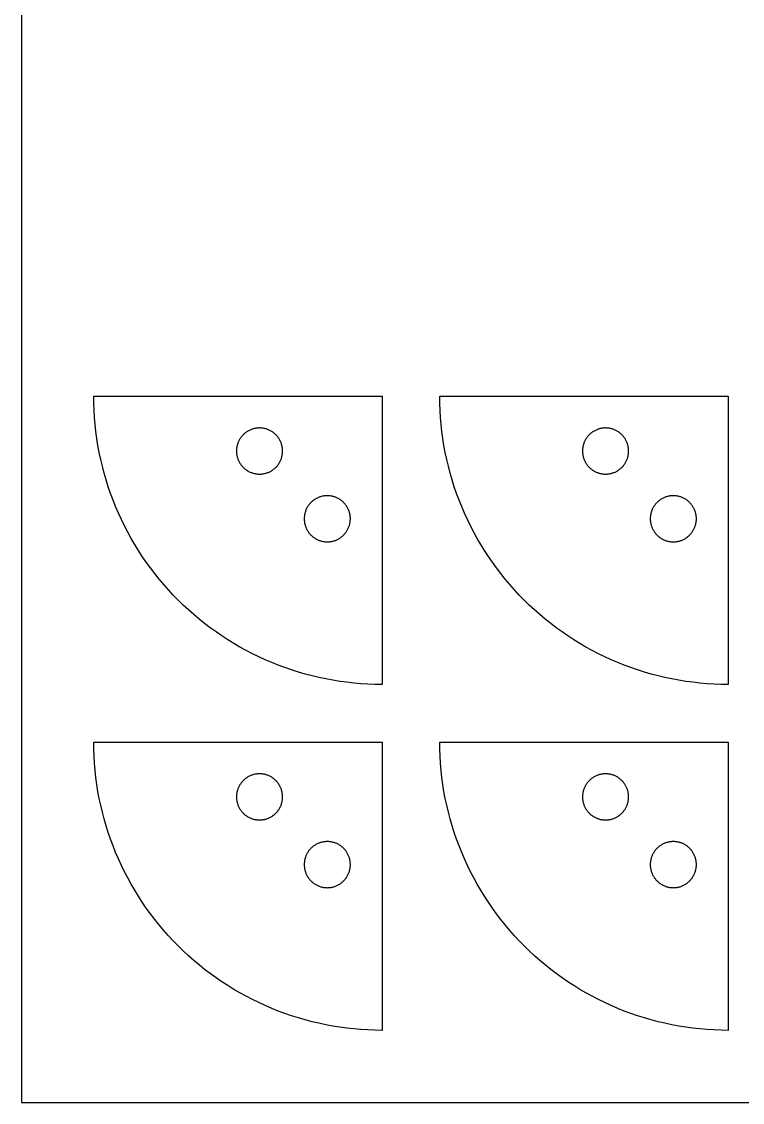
# Model space of a CAD drawing. Header units: millimetres. Extents: x 0 to 900, y 0 to 600.
# Drawn here: x 0 to 50, y 0 to 75 of the extents above; entities that cross this region are included whole.
import ezdxf

# ---------------------------------------------------------------- set-up
doc = ezdxf.new("R2010")
doc.units = ezdxf.units.MM
doc.layers.add('CUT', color=7, linetype='Continuous')
doc.layers.add('SHEET', color=7, linetype='Continuous')

msp = doc.modelspace()

# ---------------------------------------------------------------- linework, layer by layer
at = {"layer": 'CUT'}
for points in [[(25, 49), (25, 29), (24.509, 29.006), (24.019, 29.024), (23.529, 29.054), (23.04, 29.096), (22.552, 29.15), (22.065, 29.216), (21.581, 29.294), (21.098, 29.384), (20.618, 29.486), (20.14, 29.599), (19.666, 29.724), (19.194, 29.861), (18.726, 30.009), (18.262, 30.169), (17.802, 30.34), (17.346, 30.522), (16.895, 30.716), (16.449, 30.92), (16.008, 31.136), (15.572, 31.362), (15.142, 31.598), (14.718, 31.845), (14.3, 32.103), (13.889, 32.371), (13.484, 32.648), (13.086, 32.936), (12.695, 33.233), (12.312, 33.54), (11.937, 33.856), (11.569, 34.181), (11.209, 34.515), (10.858, 34.858), (10.515, 35.209), (10.181, 35.569), (9.856, 35.937), (9.54, 36.312), (9.233, 36.695), (8.936, 37.086), (8.648, 37.484), (8.371, 37.889), (8.103, 38.3), (7.845, 38.718), (7.598, 39.142), (7.362, 39.572), (7.136, 40.008), (6.92, 40.449), (6.716, 40.895), (6.522, 41.346), (6.34, 41.802), (6.169, 42.262), (6.009, 42.726), (5.861, 43.194), (5.724, 43.666), (5.599, 44.14), (5.486, 44.618), (5.384, 45.098), (5.294, 45.581), (5.216, 46.065), (5.15, 46.552), (5.096, 47.04), (5.054, 47.529), (5.024, 48.019), (5.006, 48.509), (5, 49), (25, 49)], [(49, 49), (49, 29), (48.509, 29.006), (48.019, 29.024), (47.529, 29.054), (47.04, 29.096), (46.552, 29.15), (46.065, 29.216), (45.581, 29.294), (45.098, 29.384), (44.618, 29.486), (44.14, 29.599), (43.666, 29.724), (43.194, 29.861), (42.726, 30.009), (42.262, 30.169), (41.802, 30.34), (41.346, 30.522), (40.895, 30.716), (40.449, 30.92), (40.008, 31.136), (39.572, 31.362), (39.142, 31.598), (38.718, 31.845), (38.3, 32.103), (37.889, 32.371), (37.484, 32.648), (37.086, 32.936), (36.695, 33.233), (36.312, 33.54), (35.937, 33.856), (35.569, 34.181), (35.209, 34.515), (34.858, 34.858), (34.515, 35.209), (34.181, 35.569), (33.856, 35.937), (33.54, 36.312), (33.233, 36.695), (32.936, 37.086), (32.648, 37.484), (32.371, 37.889), (32.103, 38.3), (31.845, 38.718), (31.598, 39.142), (31.362, 39.572), (31.136, 40.008), (30.92, 40.449), (30.716, 40.895), (30.522, 41.346), (30.34, 41.802), (30.169, 42.262), (30.009, 42.726), (29.861, 43.194), (29.724, 43.666), (29.599, 44.14), (29.486, 44.618), (29.384, 45.098), (29.294, 45.581), (29.216, 46.065), (29.15, 46.552), (29.096, 47.04), (29.054, 47.529), (29.024, 48.019), (29.006, 48.509), (29, 49), (49, 49)], [(18.1, 45.2), (18.099, 45.252), (18.097, 45.305), (18.092, 45.357), (18.086, 45.409), (18.079, 45.461), (18.069, 45.512), (18.058, 45.563), (18.045, 45.614), (18.031, 45.664), (18.015, 45.714), (17.997, 45.764), (17.978, 45.812), (17.957, 45.86), (17.935, 45.908), (17.911, 45.954), (17.886, 46), (17.859, 46.045), (17.83, 46.089), (17.801, 46.132), (17.769, 46.174), (17.737, 46.215), (17.703, 46.255), (17.668, 46.294), (17.631, 46.331), (17.594, 46.368), (17.555, 46.403), (17.515, 46.437), (17.474, 46.469), (17.432, 46.501), (17.389, 46.53), (17.345, 46.559), (17.3, 46.586), (17.254, 46.611), (17.208, 46.635), (17.16, 46.657), (17.112, 46.678), (17.064, 46.697), (17.014, 46.715), (16.964, 46.731), (16.914, 46.745), (16.863, 46.758), (16.812, 46.769), (16.761, 46.779), (16.709, 46.786), (16.657, 46.792), (16.605, 46.797), (16.552, 46.799), (16.5, 46.8), (16.448, 46.799), (16.395, 46.797), (16.343, 46.792), (16.291, 46.786), (16.239, 46.779), (16.188, 46.769), (16.137, 46.758), (16.086, 46.745), (16.036, 46.731), (15.986, 46.715), (15.936, 46.697), (15.888, 46.678), (15.84, 46.657), (15.792, 46.635), (15.746, 46.611), (15.7, 46.586), (15.655, 46.559), (15.611, 46.53), (15.568, 46.501), (15.526, 46.469), (15.485, 46.437), (15.445, 46.403), (15.406, 46.368), (15.369, 46.331), (15.332, 46.294), (15.297, 46.255), (15.263, 46.215), (15.231, 46.174), (15.199, 46.132), (15.17, 46.089), (15.141, 46.045), (15.114, 46), (15.089, 45.954), (15.065, 45.908), (15.043, 45.86), (15.022, 45.812), (15.003, 45.764), (14.985, 45.714), (14.969, 45.664), (14.955, 45.614), (14.942, 45.563), (14.931, 45.512), (14.921, 45.461), (14.914, 45.409), (14.908, 45.357), (14.903, 45.305), (14.901, 45.252), (14.9, 45.2), (14.901, 45.148), (14.903, 45.095), (14.908, 45.043), (14.914, 44.991), (14.921, 44.939), (14.931, 44.888), (14.942, 44.837), (14.955, 44.786), (14.969, 44.736), (14.985, 44.686), (15.003, 44.636), (15.022, 44.588), (15.043, 44.54), (15.065, 44.492), (15.089, 44.446), (15.114, 44.4), (15.141, 44.355), (15.17, 44.311), (15.199, 44.268), (15.231, 44.226), (15.263, 44.185), (15.297, 44.145), (15.332, 44.106), (15.369, 44.069), (15.406, 44.032), (15.445, 43.997), (15.485, 43.963), (15.526, 43.931), (15.568, 43.899), (15.611, 43.87), (15.655, 43.841), (15.7, 43.814), (15.746, 43.789), (15.792, 43.765), (15.84, 43.743), (15.888, 43.722), (15.936, 43.703), (15.986, 43.685), (16.036, 43.669), (16.086, 43.655), (16.137, 43.642), (16.188, 43.631), (16.239, 43.621), (16.291, 43.614), (16.343, 43.608), (16.395, 43.603), (16.448, 43.601), (16.5, 43.6), (16.552, 43.601), (16.605, 43.603), (16.657, 43.608), (16.709, 43.614), (16.761, 43.621), (16.812, 43.631), (16.863, 43.642), (16.914, 43.655), (16.964, 43.669), (17.014, 43.685), (17.064, 43.703), (17.112, 43.722), (17.16, 43.743), (17.208, 43.765), (17.254, 43.789), (17.3, 43.814), (17.345, 43.841), (17.389, 43.87), (17.432, 43.899), (17.474, 43.931), (17.515, 43.963), (17.555, 43.997), (17.594, 44.032), (17.631, 44.069), (17.668, 44.106), (17.703, 44.145), (17.737, 44.185), (17.769, 44.226), (17.801, 44.268), (17.83, 44.311), (17.859, 44.355), (17.886, 44.4), (17.911, 44.446), (17.935, 44.492), (17.957, 44.54), (17.978, 44.588), (17.997, 44.636), (18.015, 44.686), (18.031, 44.736), (18.045, 44.786), (18.058, 44.837), (18.069, 44.888), (18.079, 44.939), (18.086, 44.991), (18.092, 45.043), (18.097, 45.095), (18.099, 45.148), (18.1, 45.2)], [(42.1, 45.2), (42.099, 45.252), (42.097, 45.305), (42.092, 45.357), (42.086, 45.409), (42.079, 45.461), (42.069, 45.512), (42.058, 45.563), (42.045, 45.614), (42.031, 45.664), (42.015, 45.714), (41.997, 45.764), (41.978, 45.812), (41.957, 45.86), (41.935, 45.908), (41.911, 45.954), (41.886, 46), (41.859, 46.045), (41.83, 46.089), (41.801, 46.132), (41.769, 46.174), (41.737, 46.215), (41.703, 46.255), (41.668, 46.294), (41.631, 46.331), (41.594, 46.368), (41.555, 46.403), (41.515, 46.437), (41.474, 46.469), (41.432, 46.501), (41.389, 46.53), (41.345, 46.559), (41.3, 46.586), (41.254, 46.611), (41.208, 46.635), (41.16, 46.657), (41.112, 46.678), (41.064, 46.697), (41.014, 46.715), (40.964, 46.731), (40.914, 46.745), (40.863, 46.758), (40.812, 46.769), (40.761, 46.779), (40.709, 46.786), (40.657, 46.792), (40.605, 46.797), (40.552, 46.799), (40.5, 46.8), (40.448, 46.799), (40.395, 46.797), (40.343, 46.792), (40.291, 46.786), (40.239, 46.779), (40.188, 46.769), (40.137, 46.758), (40.086, 46.745), (40.036, 46.731), (39.986, 46.715), (39.936, 46.697), (39.888, 46.678), (39.84, 46.657), (39.792, 46.635), (39.746, 46.611), (39.7, 46.586), (39.655, 46.559), (39.611, 46.53), (39.568, 46.501), (39.526, 46.469), (39.485, 46.437), (39.445, 46.403), (39.406, 46.368), (39.369, 46.331), (39.332, 46.294), (39.297, 46.255), (39.263, 46.215), (39.231, 46.174), (39.199, 46.132), (39.17, 46.089), (39.141, 46.045), (39.114, 46), (39.089, 45.954), (39.065, 45.908), (39.043, 45.86), (39.022, 45.812), (39.003, 45.764), (38.985, 45.714), (38.969, 45.664), (38.955, 45.614), (38.942, 45.563), (38.931, 45.512), (38.921, 45.461), (38.914, 45.409), (38.908, 45.357), (38.903, 45.305), (38.901, 45.252), (38.9, 45.2), (38.901, 45.148), (38.903, 45.095), (38.908, 45.043), (38.914, 44.991), (38.921, 44.939), (38.931, 44.888), (38.942, 44.837), (38.955, 44.786), (38.969, 44.736), (38.985, 44.686), (39.003, 44.636), (39.022, 44.588), (39.043, 44.54), (39.065, 44.492), (39.089, 44.446), (39.114, 44.4), (39.141, 44.355), (39.17, 44.311), (39.199, 44.268), (39.231, 44.226), (39.263, 44.185), (39.297, 44.145), (39.332, 44.106), (39.369, 44.069), (39.406, 44.032), (39.445, 43.997), (39.485, 43.963), (39.526, 43.931), (39.568, 43.899), (39.611, 43.87), (39.655, 43.841), (39.7, 43.814), (39.746, 43.789), (39.792, 43.765), (39.84, 43.743), (39.888, 43.722), (39.936, 43.703), (39.986, 43.685), (40.036, 43.669), (40.086, 43.655), (40.137, 43.642), (40.188, 43.631), (40.239, 43.621), (40.291, 43.614), (40.343, 43.608), (40.395, 43.603), (40.448, 43.601), (40.5, 43.6), (40.552, 43.601), (40.605, 43.603), (40.657, 43.608), (40.709, 43.614), (40.761, 43.621), (40.812, 43.631), (40.863, 43.642), (40.914, 43.655), (40.964, 43.669), (41.014, 43.685), (41.064, 43.703), (41.112, 43.722), (41.16, 43.743), (41.208, 43.765), (41.254, 43.789), (41.3, 43.814), (41.345, 43.841), (41.389, 43.87), (41.432, 43.899), (41.474, 43.931), (41.515, 43.963), (41.555, 43.997), (41.594, 44.032), (41.631, 44.069), (41.668, 44.106), (41.703, 44.145), (41.737, 44.185), (41.769, 44.226), (41.801, 44.268), (41.83, 44.311), (41.859, 44.355), (41.886, 44.4), (41.911, 44.446), (41.935, 44.492), (41.957, 44.54), (41.978, 44.588), (41.997, 44.636), (42.015, 44.686), (42.031, 44.736), (42.045, 44.786), (42.058, 44.837), (42.069, 44.888), (42.079, 44.939), (42.086, 44.991), (42.092, 45.043), (42.097, 45.095), (42.099, 45.148), (42.1, 45.2)], [(22.8, 40.5), (22.799, 40.552), (22.797, 40.605), (22.792, 40.657), (22.786, 40.709), (22.779, 40.761), (22.769, 40.812), (22.758, 40.863), (22.745, 40.914), (22.731, 40.964), (22.715, 41.014), (22.697, 41.064), (22.678, 41.112), (22.657, 41.16), (22.635, 41.208), (22.611, 41.254), (22.586, 41.3), (22.559, 41.345), (22.53, 41.389), (22.501, 41.432), (22.469, 41.474), (22.437, 41.515), (22.403, 41.555), (22.368, 41.594), (22.331, 41.631), (22.294, 41.668), (22.255, 41.703), (22.215, 41.737), (22.174, 41.769), (22.132, 41.801), (22.089, 41.83), (22.045, 41.859), (22, 41.886), (21.954, 41.911), (21.908, 41.935), (21.86, 41.957), (21.812, 41.978), (21.764, 41.997), (21.714, 42.015), (21.664, 42.031), (21.614, 42.045), (21.563, 42.058), (21.512, 42.069), (21.461, 42.079), (21.409, 42.086), (21.357, 42.092), (21.305, 42.097), (21.252, 42.099), (21.2, 42.1), (21.148, 42.099), (21.095, 42.097), (21.043, 42.092), (20.991, 42.086), (20.939, 42.079), (20.888, 42.069), (20.837, 42.058), (20.786, 42.045), (20.736, 42.031), (20.686, 42.015), (20.636, 41.997), (20.588, 41.978), (20.54, 41.957), (20.492, 41.935), (20.446, 41.911), (20.4, 41.886), (20.355, 41.859), (20.311, 41.83), (20.268, 41.801), (20.226, 41.769), (20.185, 41.737), (20.145, 41.703), (20.106, 41.668), (20.069, 41.631), (20.032, 41.594), (19.997, 41.555), (19.963, 41.515), (19.931, 41.474), (19.899, 41.432), (19.87, 41.389), (19.841, 41.345), (19.814, 41.3), (19.789, 41.254), (19.765, 41.208), (19.743, 41.16), (19.722, 41.112), (19.703, 41.064), (19.685, 41.014), (19.669, 40.964), (19.655, 40.914), (19.642, 40.863), (19.631, 40.812), (19.621, 40.761), (19.614, 40.709), (19.608, 40.657), (19.603, 40.605), (19.601, 40.552), (19.6, 40.5), (19.601, 40.448), (19.603, 40.395), (19.608, 40.343), (19.614, 40.291), (19.621, 40.239), (19.631, 40.188), (19.642, 40.137), (19.655, 40.086), (19.669, 40.036), (19.685, 39.986), (19.703, 39.936), (19.722, 39.888), (19.743, 39.84), (19.765, 39.792), (19.789, 39.746), (19.814, 39.7), (19.841, 39.655), (19.87, 39.611), (19.899, 39.568), (19.931, 39.526), (19.963, 39.485), (19.997, 39.445), (20.032, 39.406), (20.069, 39.369), (20.106, 39.332), (20.145, 39.297), (20.185, 39.263), (20.226, 39.231), (20.268, 39.199), (20.311, 39.17), (20.355, 39.141), (20.4, 39.114), (20.446, 39.089), (20.492, 39.065), (20.54, 39.043), (20.588, 39.022), (20.636, 39.003), (20.686, 38.985), (20.736, 38.969), (20.786, 38.955), (20.837, 38.942), (20.888, 38.931), (20.939, 38.921), (20.991, 38.914), (21.043, 38.908), (21.095, 38.903), (21.148, 38.901), (21.2, 38.9), (21.252, 38.901), (21.305, 38.903), (21.357, 38.908), (21.409, 38.914), (21.461, 38.921), (21.512, 38.931), (21.563, 38.942), (21.614, 38.955), (21.664, 38.969), (21.714, 38.985), (21.764, 39.003), (21.812, 39.022), (21.86, 39.043), (21.908, 39.065), (21.954, 39.089), (22, 39.114), (22.045, 39.141), (22.089, 39.17), (22.132, 39.199), (22.174, 39.231), (22.215, 39.263), (22.255, 39.297), (22.294, 39.332), (22.331, 39.369), (22.368, 39.406), (22.403, 39.445), (22.437, 39.485), (22.469, 39.526), (22.501, 39.568), (22.53, 39.611), (22.559, 39.655), (22.586, 39.7), (22.611, 39.746), (22.635, 39.792), (22.657, 39.84), (22.678, 39.888), (22.697, 39.936), (22.715, 39.986), (22.731, 40.036), (22.745, 40.086), (22.758, 40.137), (22.769, 40.188), (22.779, 40.239), (22.786, 40.291), (22.792, 40.343), (22.797, 40.395), (22.799, 40.448), (22.8, 40.5)], [(46.8, 40.5), (46.799, 40.552), (46.797, 40.605), (46.792, 40.657), (46.786, 40.709), (46.779, 40.761), (46.769, 40.812), (46.758, 40.863), (46.745, 40.914), (46.731, 40.964), (46.715, 41.014), (46.697, 41.064), (46.678, 41.112), (46.657, 41.16), (46.635, 41.208), (46.611, 41.254), (46.586, 41.3), (46.559, 41.345), (46.53, 41.389), (46.501, 41.432), (46.469, 41.474), (46.437, 41.515), (46.403, 41.555), (46.368, 41.594), (46.331, 41.631), (46.294, 41.668), (46.255, 41.703), (46.215, 41.737), (46.174, 41.769), (46.132, 41.801), (46.089, 41.83), (46.045, 41.859), (46, 41.886), (45.954, 41.911), (45.908, 41.935), (45.86, 41.957), (45.812, 41.978), (45.764, 41.997), (45.714, 42.015), (45.664, 42.031), (45.614, 42.045), (45.563, 42.058), (45.512, 42.069), (45.461, 42.079), (45.409, 42.086), (45.357, 42.092), (45.305, 42.097), (45.252, 42.099), (45.2, 42.1), (45.148, 42.099), (45.095, 42.097), (45.043, 42.092), (44.991, 42.086), (44.939, 42.079), (44.888, 42.069), (44.837, 42.058), (44.786, 42.045), (44.736, 42.031), (44.686, 42.015), (44.636, 41.997), (44.588, 41.978), (44.54, 41.957), (44.492, 41.935), (44.446, 41.911), (44.4, 41.886), (44.355, 41.859), (44.311, 41.83), (44.268, 41.801), (44.226, 41.769), (44.185, 41.737), (44.145, 41.703), (44.106, 41.668), (44.069, 41.631), (44.032, 41.594), (43.997, 41.555), (43.963, 41.515), (43.931, 41.474), (43.899, 41.432), (43.87, 41.389), (43.841, 41.345), (43.814, 41.3), (43.789, 41.254), (43.765, 41.208), (43.743, 41.16), (43.722, 41.112), (43.703, 41.064), (43.685, 41.014), (43.669, 40.964), (43.655, 40.914), (43.642, 40.863), (43.631, 40.812), (43.621, 40.761), (43.614, 40.709), (43.608, 40.657), (43.603, 40.605), (43.601, 40.552), (43.6, 40.5), (43.601, 40.448), (43.603, 40.395), (43.608, 40.343), (43.614, 40.291), (43.621, 40.239), (43.631, 40.188), (43.642, 40.137), (43.655, 40.086), (43.669, 40.036), (43.685, 39.986), (43.703, 39.936), (43.722, 39.888), (43.743, 39.84), (43.765, 39.792), (43.789, 39.746), (43.814, 39.7), (43.841, 39.655), (43.87, 39.611), (43.899, 39.568), (43.931, 39.526), (43.963, 39.485), (43.997, 39.445), (44.032, 39.406), (44.069, 39.369), (44.106, 39.332), (44.145, 39.297), (44.185, 39.263), (44.226, 39.231), (44.268, 39.199), (44.311, 39.17), (44.355, 39.141), (44.4, 39.114), (44.446, 39.089), (44.492, 39.065), (44.54, 39.043), (44.588, 39.022), (44.636, 39.003), (44.686, 38.985), (44.736, 38.969), (44.786, 38.955), (44.837, 38.942), (44.888, 38.931), (44.939, 38.921), (44.991, 38.914), (45.043, 38.908), (45.095, 38.903), (45.148, 38.901), (45.2, 38.9), (45.252, 38.901), (45.305, 38.903), (45.357, 38.908), (45.409, 38.914), (45.461, 38.921), (45.512, 38.931), (45.563, 38.942), (45.614, 38.955), (45.664, 38.969), (45.714, 38.985), (45.764, 39.003), (45.812, 39.022), (45.86, 39.043), (45.908, 39.065), (45.954, 39.089), (46, 39.114), (46.045, 39.141), (46.089, 39.17), (46.132, 39.199), (46.174, 39.231), (46.215, 39.263), (46.255, 39.297), (46.294, 39.332), (46.331, 39.369), (46.368, 39.406), (46.403, 39.445), (46.437, 39.485), (46.469, 39.526), (46.501, 39.568), (46.53, 39.611), (46.559, 39.655), (46.586, 39.7), (46.611, 39.746), (46.635, 39.792), (46.657, 39.84), (46.678, 39.888), (46.697, 39.936), (46.715, 39.986), (46.731, 40.036), (46.745, 40.086), (46.758, 40.137), (46.769, 40.188), (46.779, 40.239), (46.786, 40.291), (46.792, 40.343), (46.797, 40.395), (46.799, 40.448), (46.8, 40.5)], [(25, 25), (25, 5), (24.509, 5.006), (24.019, 5.024), (23.529, 5.054), (23.04, 5.096), (22.552, 5.15), (22.065, 5.216), (21.581, 5.294), (21.098, 5.384), (20.618, 5.486), (20.14, 5.599), (19.666, 5.724), (19.194, 5.861), (18.726, 6.009), (18.262, 6.169), (17.802, 6.34), (17.346, 6.522), (16.895, 6.716), (16.449, 6.92), (16.008, 7.136), (15.572, 7.362), (15.142, 7.598), (14.718, 7.845), (14.3, 8.103), (13.889, 8.371), (13.484, 8.648), (13.086, 8.936), (12.695, 9.233), (12.312, 9.54), (11.937, 9.856), (11.569, 10.181), (11.209, 10.515), (10.858, 10.858), (10.515, 11.209), (10.181, 11.569), (9.856, 11.937), (9.54, 12.312), (9.233, 12.695), (8.936, 13.086), (8.648, 13.484), (8.371, 13.889), (8.103, 14.3), (7.845, 14.718), (7.598, 15.142), (7.362, 15.572), (7.136, 16.008), (6.92, 16.449), (6.716, 16.895), (6.522, 17.346), (6.34, 17.802), (6.169, 18.262), (6.009, 18.726), (5.861, 19.194), (5.724, 19.666), (5.599, 20.14), (5.486, 20.618), (5.384, 21.098), (5.294, 21.581), (5.216, 22.065), (5.15, 22.552), (5.096, 23.04), (5.054, 23.529), (5.024, 24.019), (5.006, 24.509), (5, 25), (25, 25)], [(49, 25), (49, 5), (48.509, 5.006), (48.019, 5.024), (47.529, 5.054), (47.04, 5.096), (46.552, 5.15), (46.065, 5.216), (45.581, 5.294), (45.098, 5.384), (44.618, 5.486), (44.14, 5.599), (43.666, 5.724), (43.194, 5.861), (42.726, 6.009), (42.262, 6.169), (41.802, 6.34), (41.346, 6.522), (40.895, 6.716), (40.449, 6.92), (40.008, 7.136), (39.572, 7.362), (39.142, 7.598), (38.718, 7.845), (38.3, 8.103), (37.889, 8.371), (37.484, 8.648), (37.086, 8.936), (36.695, 9.233), (36.312, 9.54), (35.937, 9.856), (35.569, 10.181), (35.209, 10.515), (34.858, 10.858), (34.515, 11.209), (34.181, 11.569), (33.856, 11.937), (33.54, 12.312), (33.233, 12.695), (32.936, 13.086), (32.648, 13.484), (32.371, 13.889), (32.103, 14.3), (31.845, 14.718), (31.598, 15.142), (31.362, 15.572), (31.136, 16.008), (30.92, 16.449), (30.716, 16.895), (30.522, 17.346), (30.34, 17.802), (30.169, 18.262), (30.009, 18.726), (29.861, 19.194), (29.724, 19.666), (29.599, 20.14), (29.486, 20.618), (29.384, 21.098), (29.294, 21.581), (29.216, 22.065), (29.15, 22.552), (29.096, 23.04), (29.054, 23.529), (29.024, 24.019), (29.006, 24.509), (29, 25), (49, 25)], [(18.1, 21.2), (18.099, 21.252), (18.097, 21.305), (18.092, 21.357), (18.086, 21.409), (18.079, 21.461), (18.069, 21.512), (18.058, 21.563), (18.045, 21.614), (18.031, 21.664), (18.015, 21.714), (17.997, 21.764), (17.978, 21.812), (17.957, 21.86), (17.935, 21.908), (17.911, 21.954), (17.886, 22), (17.859, 22.045), (17.83, 22.089), (17.801, 22.132), (17.769, 22.174), (17.737, 22.215), (17.703, 22.255), (17.668, 22.294), (17.631, 22.331), (17.594, 22.368), (17.555, 22.403), (17.515, 22.437), (17.474, 22.469), (17.432, 22.501), (17.389, 22.53), (17.345, 22.559), (17.3, 22.586), (17.254, 22.611), (17.208, 22.635), (17.16, 22.657), (17.112, 22.678), (17.064, 22.697), (17.014, 22.715), (16.964, 22.731), (16.914, 22.745), (16.863, 22.758), (16.812, 22.769), (16.761, 22.779), (16.709, 22.786), (16.657, 22.792), (16.605, 22.797), (16.552, 22.799), (16.5, 22.8), (16.448, 22.799), (16.395, 22.797), (16.343, 22.792), (16.291, 22.786), (16.239, 22.779), (16.188, 22.769), (16.137, 22.758), (16.086, 22.745), (16.036, 22.731), (15.986, 22.715), (15.936, 22.697), (15.888, 22.678), (15.84, 22.657), (15.792, 22.635), (15.746, 22.611), (15.7, 22.586), (15.655, 22.559), (15.611, 22.53), (15.568, 22.501), (15.526, 22.469), (15.485, 22.437), (15.445, 22.403), (15.406, 22.368), (15.369, 22.331), (15.332, 22.294), (15.297, 22.255), (15.263, 22.215), (15.231, 22.174), (15.199, 22.132), (15.17, 22.089), (15.141, 22.045), (15.114, 22), (15.089, 21.954), (15.065, 21.908), (15.043, 21.86), (15.022, 21.812), (15.003, 21.764), (14.985, 21.714), (14.969, 21.664), (14.955, 21.614), (14.942, 21.563), (14.931, 21.512), (14.921, 21.461), (14.914, 21.409), (14.908, 21.357), (14.903, 21.305), (14.901, 21.252), (14.9, 21.2), (14.901, 21.148), (14.903, 21.095), (14.908, 21.043), (14.914, 20.991), (14.921, 20.939), (14.931, 20.888), (14.942, 20.837), (14.955, 20.786), (14.969, 20.736), (14.985, 20.686), (15.003, 20.636), (15.022, 20.588), (15.043, 20.54), (15.065, 20.492), (15.089, 20.446), (15.114, 20.4), (15.141, 20.355), (15.17, 20.311), (15.199, 20.268), (15.231, 20.226), (15.263, 20.185), (15.297, 20.145), (15.332, 20.106), (15.369, 20.069), (15.406, 20.032), (15.445, 19.997), (15.485, 19.963), (15.526, 19.931), (15.568, 19.899), (15.611, 19.87), (15.655, 19.841), (15.7, 19.814), (15.746, 19.789), (15.792, 19.765), (15.84, 19.743), (15.888, 19.722), (15.936, 19.703), (15.986, 19.685), (16.036, 19.669), (16.086, 19.655), (16.137, 19.642), (16.188, 19.631), (16.239, 19.621), (16.291, 19.614), (16.343, 19.608), (16.395, 19.603), (16.448, 19.601), (16.5, 19.6), (16.552, 19.601), (16.605, 19.603), (16.657, 19.608), (16.709, 19.614), (16.761, 19.621), (16.812, 19.631), (16.863, 19.642), (16.914, 19.655), (16.964, 19.669), (17.014, 19.685), (17.064, 19.703), (17.112, 19.722), (17.16, 19.743), (17.208, 19.765), (17.254, 19.789), (17.3, 19.814), (17.345, 19.841), (17.389, 19.87), (17.432, 19.899), (17.474, 19.931), (17.515, 19.963), (17.555, 19.997), (17.594, 20.032), (17.631, 20.069), (17.668, 20.106), (17.703, 20.145), (17.737, 20.185), (17.769, 20.226), (17.801, 20.268), (17.83, 20.311), (17.859, 20.355), (17.886, 20.4), (17.911, 20.446), (17.935, 20.492), (17.957, 20.54), (17.978, 20.588), (17.997, 20.636), (18.015, 20.686), (18.031, 20.736), (18.045, 20.786), (18.058, 20.837), (18.069, 20.888), (18.079, 20.939), (18.086, 20.991), (18.092, 21.043), (18.097, 21.095), (18.099, 21.148), (18.1, 21.2)], [(42.1, 21.2), (42.099, 21.252), (42.097, 21.305), (42.092, 21.357), (42.086, 21.409), (42.079, 21.461), (42.069, 21.512), (42.058, 21.563), (42.045, 21.614), (42.031, 21.664), (42.015, 21.714), (41.997, 21.764), (41.978, 21.812), (41.957, 21.86), (41.935, 21.908), (41.911, 21.954), (41.886, 22), (41.859, 22.045), (41.83, 22.089), (41.801, 22.132), (41.769, 22.174), (41.737, 22.215), (41.703, 22.255), (41.668, 22.294), (41.631, 22.331), (41.594, 22.368), (41.555, 22.403), (41.515, 22.437), (41.474, 22.469), (41.432, 22.501), (41.389, 22.53), (41.345, 22.559), (41.3, 22.586), (41.254, 22.611), (41.208, 22.635), (41.16, 22.657), (41.112, 22.678), (41.064, 22.697), (41.014, 22.715), (40.964, 22.731), (40.914, 22.745), (40.863, 22.758), (40.812, 22.769), (40.761, 22.779), (40.709, 22.786), (40.657, 22.792), (40.605, 22.797), (40.552, 22.799), (40.5, 22.8), (40.448, 22.799), (40.395, 22.797), (40.343, 22.792), (40.291, 22.786), (40.239, 22.779), (40.188, 22.769), (40.137, 22.758), (40.086, 22.745), (40.036, 22.731), (39.986, 22.715), (39.936, 22.697), (39.888, 22.678), (39.84, 22.657), (39.792, 22.635), (39.746, 22.611), (39.7, 22.586), (39.655, 22.559), (39.611, 22.53), (39.568, 22.501), (39.526, 22.469), (39.485, 22.437), (39.445, 22.403), (39.406, 22.368), (39.369, 22.331), (39.332, 22.294), (39.297, 22.255), (39.263, 22.215), (39.231, 22.174), (39.199, 22.132), (39.17, 22.089), (39.141, 22.045), (39.114, 22), (39.089, 21.954), (39.065, 21.908), (39.043, 21.86), (39.022, 21.812), (39.003, 21.764), (38.985, 21.714), (38.969, 21.664), (38.955, 21.614), (38.942, 21.563), (38.931, 21.512), (38.921, 21.461), (38.914, 21.409), (38.908, 21.357), (38.903, 21.305), (38.901, 21.252), (38.9, 21.2), (38.901, 21.148), (38.903, 21.095), (38.908, 21.043), (38.914, 20.991), (38.921, 20.939), (38.931, 20.888), (38.942, 20.837), (38.955, 20.786), (38.969, 20.736), (38.985, 20.686), (39.003, 20.636), (39.022, 20.588), (39.043, 20.54), (39.065, 20.492), (39.089, 20.446), (39.114, 20.4), (39.141, 20.355), (39.17, 20.311), (39.199, 20.268), (39.231, 20.226), (39.263, 20.185), (39.297, 20.145), (39.332, 20.106), (39.369, 20.069), (39.406, 20.032), (39.445, 19.997), (39.485, 19.963), (39.526, 19.931), (39.568, 19.899), (39.611, 19.87), (39.655, 19.841), (39.7, 19.814), (39.746, 19.789), (39.792, 19.765), (39.84, 19.743), (39.888, 19.722), (39.936, 19.703), (39.986, 19.685), (40.036, 19.669), (40.086, 19.655), (40.137, 19.642), (40.188, 19.631), (40.239, 19.621), (40.291, 19.614), (40.343, 19.608), (40.395, 19.603), (40.448, 19.601), (40.5, 19.6), (40.552, 19.601), (40.605, 19.603), (40.657, 19.608), (40.709, 19.614), (40.761, 19.621), (40.812, 19.631), (40.863, 19.642), (40.914, 19.655), (40.964, 19.669), (41.014, 19.685), (41.064, 19.703), (41.112, 19.722), (41.16, 19.743), (41.208, 19.765), (41.254, 19.789), (41.3, 19.814), (41.345, 19.841), (41.389, 19.87), (41.432, 19.899), (41.474, 19.931), (41.515, 19.963), (41.555, 19.997), (41.594, 20.032), (41.631, 20.069), (41.668, 20.106), (41.703, 20.145), (41.737, 20.185), (41.769, 20.226), (41.801, 20.268), (41.83, 20.311), (41.859, 20.355), (41.886, 20.4), (41.911, 20.446), (41.935, 20.492), (41.957, 20.54), (41.978, 20.588), (41.997, 20.636), (42.015, 20.686), (42.031, 20.736), (42.045, 20.786), (42.058, 20.837), (42.069, 20.888), (42.079, 20.939), (42.086, 20.991), (42.092, 21.043), (42.097, 21.095), (42.099, 21.148), (42.1, 21.2)], [(22.8, 16.5), (22.799, 16.552), (22.797, 16.605), (22.792, 16.657), (22.786, 16.709), (22.779, 16.761), (22.769, 16.812), (22.758, 16.863), (22.745, 16.914), (22.731, 16.964), (22.715, 17.014), (22.697, 17.064), (22.678, 17.112), (22.657, 17.16), (22.635, 17.208), (22.611, 17.254), (22.586, 17.3), (22.559, 17.345), (22.53, 17.389), (22.501, 17.432), (22.469, 17.474), (22.437, 17.515), (22.403, 17.555), (22.368, 17.594), (22.331, 17.631), (22.294, 17.668), (22.255, 17.703), (22.215, 17.737), (22.174, 17.769), (22.132, 17.801), (22.089, 17.83), (22.045, 17.859), (22, 17.886), (21.954, 17.911), (21.908, 17.935), (21.86, 17.957), (21.812, 17.978), (21.764, 17.997), (21.714, 18.015), (21.664, 18.031), (21.614, 18.045), (21.563, 18.058), (21.512, 18.069), (21.461, 18.079), (21.409, 18.086), (21.357, 18.092), (21.305, 18.097), (21.252, 18.099), (21.2, 18.1), (21.148, 18.099), (21.095, 18.097), (21.043, 18.092), (20.991, 18.086), (20.939, 18.079), (20.888, 18.069), (20.837, 18.058), (20.786, 18.045), (20.736, 18.031), (20.686, 18.015), (20.636, 17.997), (20.588, 17.978), (20.54, 17.957), (20.492, 17.935), (20.446, 17.911), (20.4, 17.886), (20.355, 17.859), (20.311, 17.83), (20.268, 17.801), (20.226, 17.769), (20.185, 17.737), (20.145, 17.703), (20.106, 17.668), (20.069, 17.631), (20.032, 17.594), (19.997, 17.555), (19.963, 17.515), (19.931, 17.474), (19.899, 17.432), (19.87, 17.389), (19.841, 17.345), (19.814, 17.3), (19.789, 17.254), (19.765, 17.208), (19.743, 17.16), (19.722, 17.112), (19.703, 17.064), (19.685, 17.014), (19.669, 16.964), (19.655, 16.914), (19.642, 16.863), (19.631, 16.812), (19.621, 16.761), (19.614, 16.709), (19.608, 16.657), (19.603, 16.605), (19.601, 16.552), (19.6, 16.5), (19.601, 16.448), (19.603, 16.395), (19.608, 16.343), (19.614, 16.291), (19.621, 16.239), (19.631, 16.188), (19.642, 16.137), (19.655, 16.086), (19.669, 16.036), (19.685, 15.986), (19.703, 15.936), (19.722, 15.888), (19.743, 15.84), (19.765, 15.792), (19.789, 15.746), (19.814, 15.7), (19.841, 15.655), (19.87, 15.611), (19.899, 15.568), (19.931, 15.526), (19.963, 15.485), (19.997, 15.445), (20.032, 15.406), (20.069, 15.369), (20.106, 15.332), (20.145, 15.297), (20.185, 15.263), (20.226, 15.231), (20.268, 15.199), (20.311, 15.17), (20.355, 15.141), (20.4, 15.114), (20.446, 15.089), (20.492, 15.065), (20.54, 15.043), (20.588, 15.022), (20.636, 15.003), (20.686, 14.985), (20.736, 14.969), (20.786, 14.955), (20.837, 14.942), (20.888, 14.931), (20.939, 14.921), (20.991, 14.914), (21.043, 14.908), (21.095, 14.903), (21.148, 14.901), (21.2, 14.9), (21.252, 14.901), (21.305, 14.903), (21.357, 14.908), (21.409, 14.914), (21.461, 14.921), (21.512, 14.931), (21.563, 14.942), (21.614, 14.955), (21.664, 14.969), (21.714, 14.985), (21.764, 15.003), (21.812, 15.022), (21.86, 15.043), (21.908, 15.065), (21.954, 15.089), (22, 15.114), (22.045, 15.141), (22.089, 15.17), (22.132, 15.199), (22.174, 15.231), (22.215, 15.263), (22.255, 15.297), (22.294, 15.332), (22.331, 15.369), (22.368, 15.406), (22.403, 15.445), (22.437, 15.485), (22.469, 15.526), (22.501, 15.568), (22.53, 15.611), (22.559, 15.655), (22.586, 15.7), (22.611, 15.746), (22.635, 15.792), (22.657, 15.84), (22.678, 15.888), (22.697, 15.936), (22.715, 15.986), (22.731, 16.036), (22.745, 16.086), (22.758, 16.137), (22.769, 16.188), (22.779, 16.239), (22.786, 16.291), (22.792, 16.343), (22.797, 16.395), (22.799, 16.448), (22.8, 16.5)], [(46.8, 16.5), (46.799, 16.552), (46.797, 16.605), (46.792, 16.657), (46.786, 16.709), (46.779, 16.761), (46.769, 16.812), (46.758, 16.863), (46.745, 16.914), (46.731, 16.964), (46.715, 17.014), (46.697, 17.064), (46.678, 17.112), (46.657, 17.16), (46.635, 17.208), (46.611, 17.254), (46.586, 17.3), (46.559, 17.345), (46.53, 17.389), (46.501, 17.432), (46.469, 17.474), (46.437, 17.515), (46.403, 17.555), (46.368, 17.594), (46.331, 17.631), (46.294, 17.668), (46.255, 17.703), (46.215, 17.737), (46.174, 17.769), (46.132, 17.801), (46.089, 17.83), (46.045, 17.859), (46, 17.886), (45.954, 17.911), (45.908, 17.935), (45.86, 17.957), (45.812, 17.978), (45.764, 17.997), (45.714, 18.015), (45.664, 18.031), (45.614, 18.045), (45.563, 18.058), (45.512, 18.069), (45.461, 18.079), (45.409, 18.086), (45.357, 18.092), (45.305, 18.097), (45.252, 18.099), (45.2, 18.1), (45.148, 18.099), (45.095, 18.097), (45.043, 18.092), (44.991, 18.086), (44.939, 18.079), (44.888, 18.069), (44.837, 18.058), (44.786, 18.045), (44.736, 18.031), (44.686, 18.015), (44.636, 17.997), (44.588, 17.978), (44.54, 17.957), (44.492, 17.935), (44.446, 17.911), (44.4, 17.886), (44.355, 17.859), (44.311, 17.83), (44.268, 17.801), (44.226, 17.769), (44.185, 17.737), (44.145, 17.703), (44.106, 17.668), (44.069, 17.631), (44.032, 17.594), (43.997, 17.555), (43.963, 17.515), (43.931, 17.474), (43.899, 17.432), (43.87, 17.389), (43.841, 17.345), (43.814, 17.3), (43.789, 17.254), (43.765, 17.208), (43.743, 17.16), (43.722, 17.112), (43.703, 17.064), (43.685, 17.014), (43.669, 16.964), (43.655, 16.914), (43.642, 16.863), (43.631, 16.812), (43.621, 16.761), (43.614, 16.709), (43.608, 16.657), (43.603, 16.605), (43.601, 16.552), (43.6, 16.5), (43.601, 16.448), (43.603, 16.395), (43.608, 16.343), (43.614, 16.291), (43.621, 16.239), (43.631, 16.188), (43.642, 16.137), (43.655, 16.086), (43.669, 16.036), (43.685, 15.986), (43.703, 15.936), (43.722, 15.888), (43.743, 15.84), (43.765, 15.792), (43.789, 15.746), (43.814, 15.7), (43.841, 15.655), (43.87, 15.611), (43.899, 15.568), (43.931, 15.526), (43.963, 15.485), (43.997, 15.445), (44.032, 15.406), (44.069, 15.369), (44.106, 15.332), (44.145, 15.297), (44.185, 15.263), (44.226, 15.231), (44.268, 15.199), (44.311, 15.17), (44.355, 15.141), (44.4, 15.114), (44.446, 15.089), (44.492, 15.065), (44.54, 15.043), (44.588, 15.022), (44.636, 15.003), (44.686, 14.985), (44.736, 14.969), (44.786, 14.955), (44.837, 14.942), (44.888, 14.931), (44.939, 14.921), (44.991, 14.914), (45.043, 14.908), (45.095, 14.903), (45.148, 14.901), (45.2, 14.9), (45.252, 14.901), (45.305, 14.903), (45.357, 14.908), (45.409, 14.914), (45.461, 14.921), (45.512, 14.931), (45.563, 14.942), (45.614, 14.955), (45.664, 14.969), (45.714, 14.985), (45.764, 15.003), (45.812, 15.022), (45.86, 15.043), (45.908, 15.065), (45.954, 15.089), (46, 15.114), (46.045, 15.141), (46.089, 15.17), (46.132, 15.199), (46.174, 15.231), (46.215, 15.263), (46.255, 15.297), (46.294, 15.332), (46.331, 15.369), (46.368, 15.406), (46.403, 15.445), (46.437, 15.485), (46.469, 15.526), (46.501, 15.568), (46.53, 15.611), (46.559, 15.655), (46.586, 15.7), (46.611, 15.746), (46.635, 15.792), (46.657, 15.84), (46.678, 15.888), (46.697, 15.936), (46.715, 15.986), (46.731, 16.036), (46.745, 16.086), (46.758, 16.137), (46.769, 16.188), (46.779, 16.239), (46.786, 16.291), (46.792, 16.343), (46.797, 16.395), (46.799, 16.448), (46.8, 16.5)]]:
    msp.add_lwpolyline(points, close=True, dxfattribs=at)
at = {"layer": 'SHEET'}
msp.add_lwpolyline([(0, 0), (900, 0), (900, 600), (0, 600)], close=True, dxfattribs=at)

doc.saveas('drawing.dxf')
